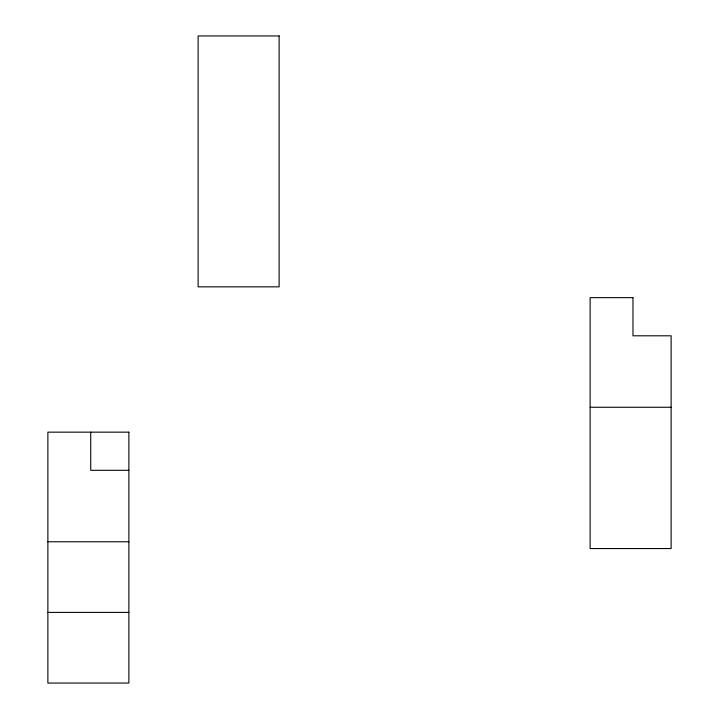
<?xml version="1.0" encoding="UTF-8"?>
<svg xmlns="http://www.w3.org/2000/svg" width="719" height="719" viewBox="0 0 719 719"><rect width="100%" height="100%" fill="white"/><g stroke="black" fill="none" stroke-linecap="round" stroke-linejoin="round"><path stroke-width="1.08" d="M590.128 407.26L671.124 407.26M128.872 470.307L90.72 470.307L90.72 432.155M47.876 541.758L128.872 541.758M47.876 612.408L128.872 612.408M279.125 35.95L198.129 35.95L198.129 286.845L279.125 286.845L279.125 35.95M632.972 297.648L590.128 297.648L590.128 548.543L671.124 548.543L671.124 335.8L632.972 335.8L632.972 297.648M128.872 432.155L47.876 432.155L47.876 683.05L128.872 683.05L128.872 432.155"/></g></svg>
